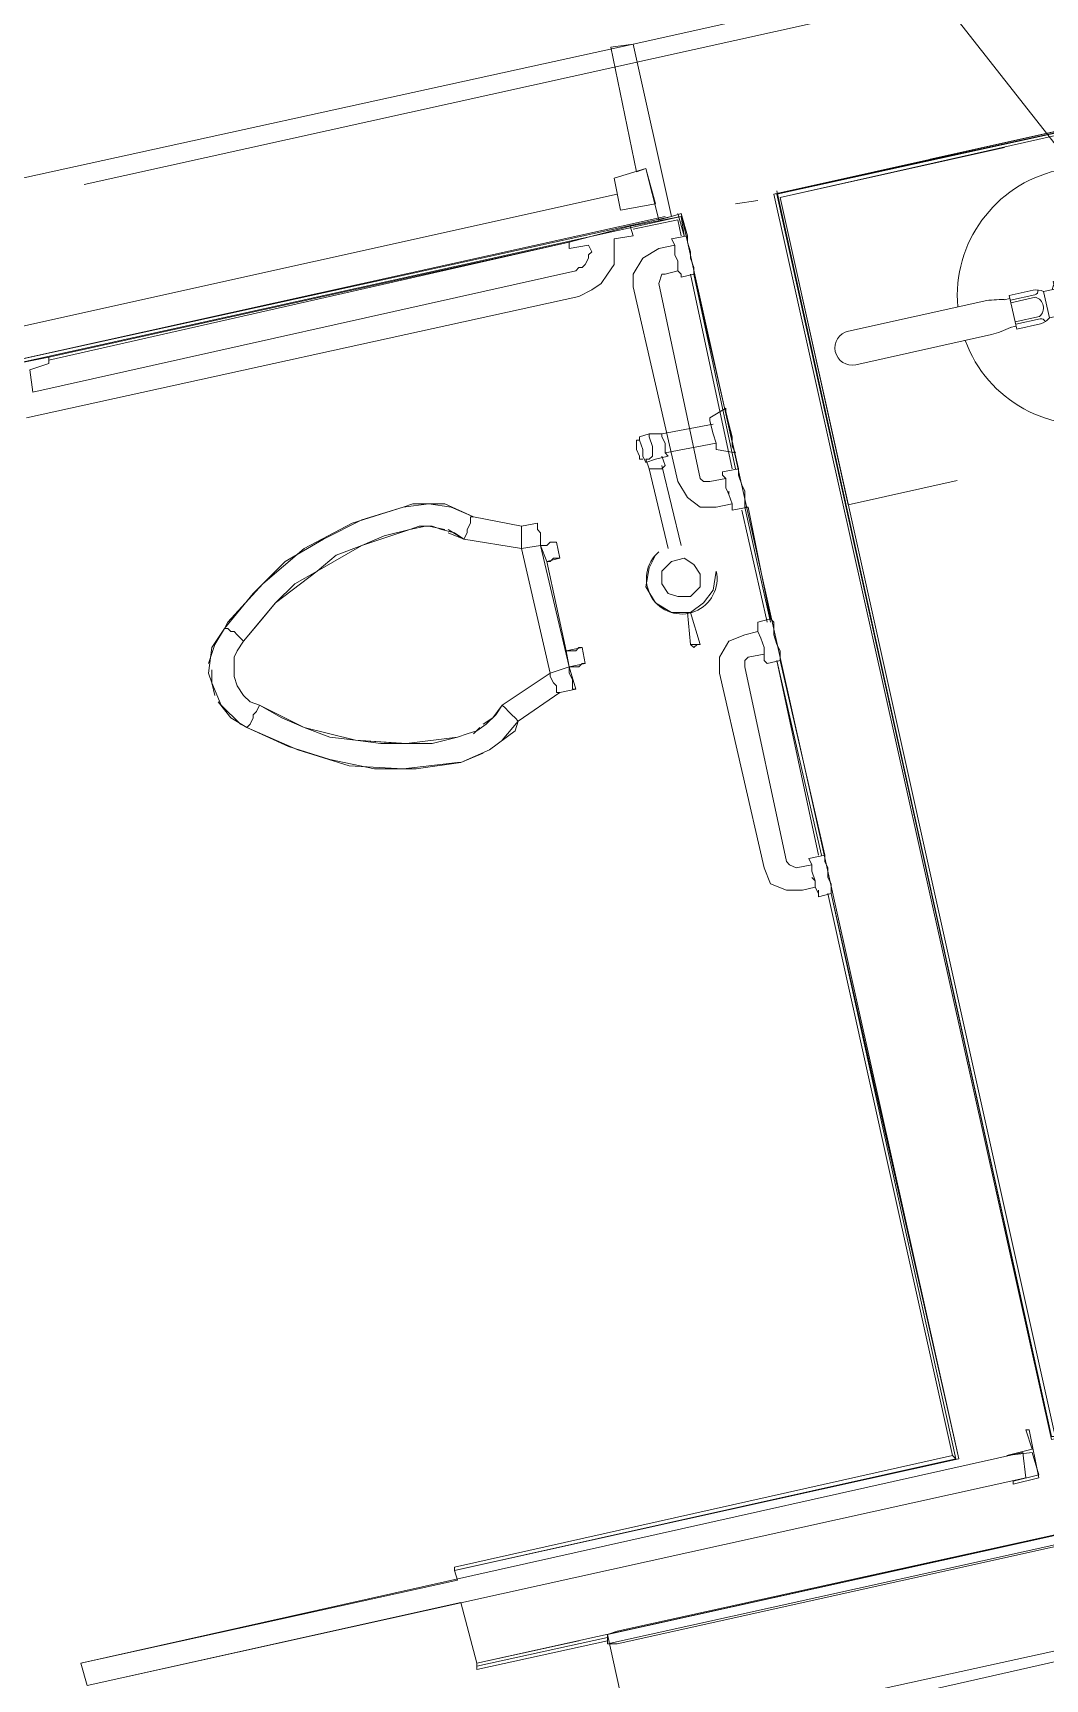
# Model space of a CAD drawing. Header units: inches. Extents: x 0.9 to 36.3, y 0.7 to 23.3.
# Drawn here: x 24.951 to 25.479, y 13.366 to 14.225 of the extents above; entities that cross this region are included whole.
import ezdxf

# ---------------------------------------------------------------- set-up
doc = ezdxf.new("R2010")
doc.units = ezdxf.units.IN
doc.linetypes.add('ACAD_ISO02W100', pattern=[15, 12, -3])
doc.layers.get('0').update_dxf_attribs({"color": 1})
for name, color, linetype, lineweight, true_color in [('Blocks', 7, 'Continuous', 5, 0x9a9c7f), ('Boarder for name', 7, 'Continuous', 5, 0x777777), ('PDF_Geometry', 7, 'Continuous', 9, 0x777777)]:
    doc.layers.add(name, color=color, linetype=linetype, lineweight=lineweight, true_color=true_color)
doc.layers.add('Fire Extinguisher', color=12, linetype='Continuous', lineweight=15)

# ---------------------------------------------------------------- blocks, each defined once
blk = doc.blocks.new('Fire Extinguisher_top_dwgmodels.com')
at = {"color": 0}
for p, q in [((-111.65, 8), (-46.96, 8)), ((-34.87, 8), (-34.87, -8)), ((-34.87, 8), (-23.48, 8)), ((-13.51, -10), (-13.51, 10)), ((-13.51, 10), (70.6, 8.86)), ((10.31, 9.68), (10.31, 11.5)), ((10.66, 9.67), (10.66, 11.5)), ((-34.94, 6.6), (-37.6, 6.6)), ((-34.87, 4.55), (-23.19, 4.55)), ((-34.75, 5.68), (-23.19, 5.68)), ((-18.87, 6.28), (-18.87, -6.28)), ((-18.87, 6.28), (-13.51, 6.28)), ((74.98, 7.47), (102.49, 7.47)), ((76.72, 5.87), (102.49, 5.87)), ((78.49, 0.86), (78.49, -0.86)), ((102.49, 7.47), (102.49, -7.47)), ((-34.94, -6.6), (-37.6, -6.6)), ((-34.87, -4.55), (-23.19, -4.55)), ((-34.75, -5.68), (-23.19, -5.68)), ((-18.87, -6.28), (-13.51, -6.28)), ((74.98, -7.47), (102.49, -7.47)), ((76.72, -5.87), (102.49, -5.87)), ((-111.65, -8), (-46.96, -8)), ((-34.87, -8), (-23.48, -8)), ((-13.51, -10), (70.6, -8.86)), ((-6, -9.9), (-6, -28.4)), ((6, -9.73), (6, -28.4)), ((10.31, -9.69), (10.31, -9.68)), ((10.66, -9.93), (10.66, -9.67)), ((10.78, -10.15), (10.98, -9.86)), ((10.91, -10.42), (38.51, -10.42)), ((10.91, -11.22), (38.51, -11.22)), ((-8, -38), (-8, -28.4)), ((8, -28.4), (-8, -28.4)), ((8, -38), (8, -28.4)), ((-8, -36.1), (8, -36.1)), ((8, -38), (-8, -38))]:
    blk.add_line(p, q, dxfattribs=at)
blk.add_circle((0, 0), 8, dxfattribs=at)
for centre, radius, start, end in [((0, 0), 60, 8.63634, 172.33774), ((0, 0), 16, 37.06115, 141.38095), ((-111.65, 0), 8, 90, 270), ((-48.91, -37.02), 45.07, 75.45516, 87.51639), ((-23.63, 0.55), 7.45, 50.21268, 88.81165), ((0, 0), 16, 147.62977, 156.90324), ((10.49, 11.46), 0.177, 14.08515, 165.91485), ((70.49, 0.86), 8, 0, 89.22105), ((-23.25, 7.65), 1.98, 271.9881, 358.95264), ((-25.55, 0), 5.13, 297.45336, 62.54664), ((-48.91, 37.02), 45.07, 272.48361, 284.54484), ((-23.63, -0.55), 7.45, 271.18835, 309.78732), ((-23.25, -7.65), 1.98, 1.04736, 88.0119), ((0, 0), 16, 203.09676, 212.37023), ((70.49, -0.86), 8, 270.77895, 0), ((0, 0), 60, 187.66226, 351.36366), ((0, 0), 16, 218.61905, 247.97569), ((-11.23, -9.92), 0.819, 184.1848, 357.37311), ((0, 0), 16, 292.02431, 310.05582), ((10.49, -11.01), 1.25, 101.81013, 350.17322), ((10.49, -11.01), 0.907, 90, 346.38439), ((10.21, -9.68), 0.107, 282.29411, 2.93082), ((10.44, -9.88), 0.229, 277.22721, 346.97369), ((11.11, -10.82), 0.447, 116.56505, 243.43495), ((0, 0), 16, 312.00128, 315.45352), ((10.49, -11.01), 0.907, 40.29761, 70.77738), ((10.49, -11.01), 1.25, 27.96289, 66.6982), ((0, 0), 16, 319.34614, 322.93885), ((38.31, -10.82), 0.447, 296.56505, 63.43495)]:
    blk.add_arc(centre, radius, start, end, dxfattribs=at)

msp = doc.modelspace()

# ---------------------------------------------------------------- linework, layer by layer
at = {"layer": 'Blocks', "linetype": 'ByBlock'}
msp.add_lwpolyline([(25.32564, 13.34612), (25.53896, 13.39279), (25.54063, 13.39279), (25.54396, 13.39279), (25.54563, 13.39112), (25.54896, 13.38946), (25.55063, 13.38779), (25.55063, 13.38446), (25.58229, 13.24279)], dxfattribs=at)
msp.add_lwpolyline([(25.54563, 13.37779), (25.54063, 13.38446), (25.53229, 13.38612), (25.33397, 13.34112), (25.3273, 13.33612), (25.32564, 13.32946), (25.35397, 13.1978), (25.35897, 13.19113), (25.3673, 13.19113), (25.56563, 13.23446), (25.57229, 13.23946), (25.57396, 13.24779)], close=True, dxfattribs=at)
at = {"layer": 'Boarder for name', "linetype": 'ByBlock'}
msp.add_lwpolyline([(25.60334, 14.01567), (25.43168, 14.234)], dxfattribs=at)
at = {"layer": 'Fire Extinguisher', "linetype": 'ACAD_ISO02W100', "ltscale": 0.01}
msp.add_lwpolyline([(25.34064, 14.13942), (25.61234, 14.19968), (25.64791, 14.03931), (25.3762, 13.97905)], close=True, dxfattribs=at)
at = {"layer": 'PDF_Geometry', "linetype": 'ByBlock'}
for points in [[(25.17398, 13.40612), (25.18231, 13.37446), (25.46896, 13.43779), (25.86061, 13.52445), (26.05894, 12.63782), (26.01727, 12.62949), (26.02894, 12.58115), (26.06894, 12.58949), (26.17893, 12.09617), (26.22727, 12.10617), (26.11727, 12.60115), (26.51392, 12.68948), (26.73225, 11.70452), (26.78558, 11.71619), (26.56059, 12.72448), (26.40226, 13.43445), (26.76391, 13.51445), (26.74891, 13.58445), (26.38726, 13.50278), (26.20393, 14.33442)], [(26.38226, 13.25446), (26.49892, 12.73615), (26.1056, 12.64949), (25.89895, 13.58445), (25.85061, 13.57278), (25.4823, 13.49112), (25.3373, 14.14109), (25.70395, 14.22275), (25.68395, 14.31275), (25.26397, 14.21942), (25.28397, 14.12943), (25.28897, 14.13109), (25.43397, 13.48112), (25.17064, 13.42279), (25.17231, 13.41779)], [(24.97732, 14.14609), (25.46563, 14.25442)], [(25.28064, 14.12943), (24.91899, 14.04943), (25.28397, 14.12943), (25.26397, 14.21942), (24.89899, 14.13942), (24.91899, 14.04943), (24.93065, 13.99443)], [(25.28397, 14.12943), (25.2773, 14.12776), (25.27064, 14.15442), (25.26564, 14.15276), (25.25231, 14.21775), (25.26397, 14.21942)], [(25.41897, 14.15942), (25.70395, 14.22275), (25.70395, 14.22109), (25.3373, 14.14109), (25.4823, 13.49112)], [(25.89728, 13.58611), (25.48396, 13.49445), (25.48396, 13.49278), (25.4823, 13.49278), (25.33897, 14.14109), (25.70395, 14.22109), (25.34064, 14.13942), (25.48396, 13.49445), (25.48396, 13.49278), (25.4823, 13.49278), (25.33897, 14.14276)], [(24.94065, 14.07109), (25.25564, 14.14109)], [(25.3173, 14.13609), (25.32897, 14.13776)], [(24.92565, 14.04943), (24.91899, 14.04776), (25.28897, 14.12943), (25.29064, 14.11943), (25.2873, 14.13109)], [(24.92565, 14.04943), (24.95898, 14.05609), (24.95898, 14.05276), (24.94898, 14.04943), (24.95065, 14.03776), (25.23397, 14.10109), (25.23564, 14.10276), (25.23731, 14.10276), (25.23897, 14.10443), (25.24064, 14.10776), (25.24064, 14.10943), (25.24231, 14.11109), (25.24064, 14.11443), (25.23064, 14.11276), (25.23064, 14.11609), (25.26231, 14.12443), (25.26397, 14.11943), (25.25397, 14.11776), (25.25397, 14.11609), (25.25397, 14.11109), (25.25397, 14.10443), (25.25064, 14.09943), (25.24731, 14.09443), (25.24231, 14.09109), (25.23564, 14.08776), (24.94732, 14.02443)], [(25.28897, 14.12943), (25.26231, 14.12443)], [(25.26397, 14.12276), (25.2873, 14.12776), (25.28897, 14.11943)], [(25.28897, 14.13109), (25.2923, 14.11943), (25.28397, 14.11776)], [(24.95898, 14.05609), (25.23064, 14.11609), (24.95898, 14.05443)], [(25.31564, 13.97943), (25.3073, 13.97776), (25.29897, 13.97776), (25.2923, 13.98276), (25.2873, 13.9911), (25.26397, 14.09276), (25.26397, 14.09943), (25.26897, 14.10776), (25.2773, 14.11276), (25.28564, 14.11443), (25.28397, 14.11776), (25.28564, 14.11443), (25.28564, 14.10943), (25.2873, 14.10609), (25.2873, 14.10109), (25.28897, 14.09943), (25.28897, 14.09776), (25.29564, 14.09943), (25.31897, 13.99776), (25.31064, 13.9961)], [(25.2923, 14.11943), (25.2923, 14.11609), (25.29397, 14.11109), (25.29397, 14.10776), (25.29564, 14.10276), (25.29564, 14.10109), (25.29564, 14.09943)], [(25.3123, 13.99276), (25.30397, 13.9911), (25.30064, 13.9911), (25.29897, 13.99276), (25.2773, 14.09443), (25.27897, 14.09943), (25.28064, 14.09943), (25.2873, 14.10109), (25.28897, 14.09943), (25.28897, 14.09776)], [(25.29397, 14.09943), (25.31564, 13.99776)], [(25.30564, 14.0211), (25.27897, 14.0161), (25.2723, 14.0161), (25.26731, 14.01443), (25.26731, 14.01276), (25.26564, 14.01276)], [(25.28064, 14.0061), (25.3073, 14.0111), (25.3073, 14.00776), (25.3073, 14.0111), (25.30564, 14.0161), (25.30397, 14.02276), (25.30397, 14.02443), (25.3123, 14.02943)], [(25.30397, 14.02443), (25.30397, 14.02276)], [(25.26731, 14.01443), (25.26731, 14.01276), (25.26897, 14.00776), (25.26897, 14.00443), (25.27064, 14.0011), (25.27564, 14.00276), (25.2823, 14.00443), (25.28064, 14.0061), (25.28064, 14.0111), (25.27897, 14.01443), (25.27897, 14.0161)], [(25.27397, 14.00443), (25.27397, 14.00943), (25.2723, 14.01443), (25.2723, 14.0161)], [(25.2723, 13.99776), (25.27397, 13.99776), (25.27897, 13.99776), (25.28064, 13.99943), (25.27897, 14.00443)], [(25.3073, 14.00776), (25.3173, 14.0061)], [(25.26731, 14.00276), (25.26897, 14.00276)], [(25.27064, 14.00276), (25.2723, 13.99776), (25.2823, 13.9561)], [(25.28897, 13.95777), (25.27897, 13.99943)], [(25.31064, 13.99443), (25.31064, 13.9961), (25.31064, 13.99443), (25.3123, 13.99276), (25.3123, 13.98776), (25.31397, 13.98443), (25.31564, 13.97943), (25.31564, 13.9761), (25.32397, 13.97776), (25.33564, 13.91943), (25.32897, 13.91777)], [(25.31897, 13.99776), (25.31897, 13.9961), (25.31897, 13.99443), (25.32064, 13.98943), (25.3223, 13.9861), (25.3223, 13.9811), (25.3223, 13.97776), (25.32397, 13.97776)], [(25.21564, 13.9611), (25.21564, 13.95777), (25.21564, 13.9611), (25.21564, 13.96443), (25.21397, 13.9661), (25.21397, 13.96776), (25.21397, 13.96943), (25.20564, 13.96776), (25.18064, 13.97276), (25.16564, 13.97943), (25.14898, 13.97943), (25.14398, 13.97776), (25.11731, 13.96943), (25.09231, 13.9561), (25.07065, 13.93777), (25.05231, 13.91777), (25.05065, 13.91443), (25.04398, 13.90443), (25.04231, 13.8911), (25.04398, 13.8861), (25.04898, 13.87444), (25.05898, 13.86444), (25.06231, 13.86277), (25.08898, 13.8511), (25.11564, 13.84277), (25.14398, 13.8411), (25.17231, 13.84444), (25.17398, 13.84444), (25.18898, 13.8511), (25.20231, 13.8611), (25.20397, 13.8661), (25.22564, 13.8811), (25.23397, 13.88277), (25.23231, 13.88277), (25.23231, 13.88444), (25.23231, 13.8861), (25.23231, 13.88777), (25.23064, 13.8911), (25.23064, 13.89443), (25.23897, 13.8961), (25.23731, 13.8961), (25.23564, 13.89443), (25.23397, 13.89443), (25.23231, 13.89443), (25.23064, 13.89443), (25.22897, 13.90277), (25.21897, 13.94943), (25.21564, 13.95777), (25.20564, 13.9561), (25.22064, 13.8911), (25.23064, 13.89443), (25.21564, 13.95777), (25.21897, 13.95777), (25.22064, 13.95943), (25.22231, 13.95943), (25.22397, 13.95943), (25.22564, 13.9511), (25.22397, 13.95943)], [(25.18064, 13.97276), (25.16898, 13.97776), (25.15731, 13.97943), (25.14398, 13.97776), (25.12231, 13.9711), (25.10231, 13.9611), (25.08231, 13.94943), (25.06565, 13.93277), (25.05065, 13.91443), (25.05231, 13.91443), (25.05398, 13.91277), (25.05565, 13.91277), (25.05731, 13.9111), (25.05898, 13.90943), (25.06065, 13.90777)], [(25.31397, 13.98443), (25.31397, 13.9861)], [(25.20564, 13.96776), (25.18064, 13.97276), (25.17898, 13.97276), (25.17898, 13.9711), (25.17898, 13.96943), (25.17731, 13.9661), (25.17731, 13.96443), (25.17564, 13.9611), (25.17064, 13.96443), (25.16398, 13.9661), (25.15898, 13.96776), (25.15231, 13.96776), (25.14731, 13.9661), (25.13398, 13.96277), (25.12231, 13.95777), (25.10898, 13.95277), (25.09898, 13.94443), (25.08731, 13.93777), (25.07731, 13.92777), (25.06898, 13.91777), (25.06065, 13.90777), (25.05731, 13.90277), (25.05565, 13.89943), (25.05565, 13.89443), (25.05565, 13.88943), (25.05731, 13.88444), (25.06065, 13.87944), (25.06398, 13.8761), (25.06898, 13.87444), (25.09231, 13.86277), (25.11898, 13.8561), (25.14398, 13.85444), (25.11898, 13.8561), (25.09231, 13.86277), (25.06898, 13.87444), (25.08065, 13.86777), (25.09231, 13.86277), (25.10565, 13.85777), (25.11898, 13.8561), (25.13231, 13.85444), (25.14564, 13.85444), (25.15898, 13.85444), (25.17231, 13.85777), (25.14564, 13.85444), (25.17231, 13.85777), (25.17731, 13.85944), (25.17231, 13.85777), (25.14564, 13.85444), (25.11898, 13.8561), (25.09231, 13.86277), (25.06898, 13.87444), (25.06398, 13.8761), (25.06065, 13.87944), (25.05731, 13.88444), (25.05565, 13.88943), (25.05565, 13.89443), (25.05565, 13.89943), (25.05731, 13.90277), (25.06065, 13.90777), (25.07731, 13.92777), (25.09898, 13.94443), (25.12231, 13.95777), (25.14731, 13.9661), (25.15564, 13.96776), (25.14731, 13.9661), (25.12231, 13.95777), (25.09898, 13.94443), (25.07731, 13.92777), (25.06065, 13.90777), (25.07731, 13.92777), (25.09898, 13.94443), (25.12231, 13.95777), (25.14731, 13.9661), (25.15564, 13.96776)], [(25.31564, 13.97776), (25.31564, 13.9761)], [(25.32064, 13.9761), (25.33397, 13.91777)], [(25.15731, 13.96776), (25.16564, 13.9661)], [(25.20397, 13.8661), (25.22564, 13.8811), (25.22397, 13.8811), (25.22397, 13.88444), (25.22231, 13.8861), (25.22064, 13.88943), (25.22064, 13.8911), (25.19564, 13.87444), (25.19064, 13.86777), (25.18564, 13.86444), (25.19064, 13.86777), (25.19564, 13.87444), (25.22064, 13.8911), (25.20564, 13.9561), (25.17564, 13.9611), (25.16731, 13.9661)], [(25.17564, 13.9611), (25.16731, 13.96443), (25.17564, 13.9611), (25.20564, 13.9561)], [(25.21397, 13.96943), (25.20564, 13.96776), (25.20564, 13.9661), (25.20564, 13.96443), (25.20564, 13.96277), (25.20564, 13.95943), (25.20564, 13.9561), (25.21564, 13.95777)], [(25.27564, 13.95277), (25.2723, 13.9461), (25.27064, 13.9361), (25.27564, 13.92777), (25.28397, 13.92277), (25.2923, 13.92277), (25.29397, 13.9061), (25.29564, 13.90443)], [(25.2923, 13.92277), (25.2923, 13.92277)], [(25.2923, 13.92277), (25.29397, 13.92277), (25.2923, 13.92277)], [(25.29397, 13.92277), (25.29397, 13.92277)], [(25.29397, 13.92277), (25.29397, 13.92277)], [(25.33564, 13.91943), (25.3373, 13.91777), (25.3373, 13.91443), (25.3373, 13.9111), (25.33897, 13.9061), (25.34064, 13.90277), (25.34064, 13.89943), (25.34064, 13.89777)], [(25.05065, 13.91443), (25.04565, 13.9061), (25.04231, 13.8961)], [(25.35897, 13.77944), (25.3523, 13.77777), (25.34397, 13.77777), (25.33564, 13.78111), (25.3323, 13.78944), (25.30897, 13.8911), (25.30897, 13.89943), (25.31397, 13.90777), (25.3223, 13.9111), (25.32897, 13.91277), (25.32897, 13.9161), (25.32897, 13.91777), (25.32897, 13.9161), (25.32897, 13.91277), (25.33064, 13.90943), (25.3323, 13.90443), (25.3323, 13.9011), (25.3323, 13.89777), (25.33397, 13.8961), (25.34064, 13.89777), (25.36397, 13.79611), (25.35563, 13.79444), (25.3573, 13.79111), (25.3573, 13.78777), (25.35897, 13.78277), (25.35897, 13.77944), (25.36063, 13.77611), (25.36063, 13.77444), (25.36063, 13.77611), (25.36063, 13.77777)], [(25.29897, 13.9061), (25.29897, 13.9061)], [(25.3573, 13.79111), (25.34897, 13.78944), (25.34564, 13.79111), (25.34397, 13.79277), (25.3223, 13.89443), (25.3223, 13.89777), (25.32397, 13.89943), (25.3323, 13.9011), (25.3323, 13.89777), (25.33397, 13.8961)], [(25.04398, 13.89277), (25.04398, 13.8861), (25.04565, 13.87944)], [(25.22064, 13.8911), (25.23064, 13.89443), (25.23397, 13.88277), (25.22564, 13.8811)], [(25.33897, 13.89777), (25.36063, 13.79611)], [(25.04731, 13.8761), (25.05398, 13.86777), (25.06231, 13.86277), (25.06398, 13.86444), (25.06565, 13.86777), (25.06565, 13.86944), (25.06731, 13.8711), (25.06898, 13.87444)], [(25.17231, 13.85777), (25.17731, 13.85944), (25.18231, 13.8611), (25.18731, 13.86444), (25.19231, 13.86944), (25.19564, 13.87444), (25.19731, 13.87277), (25.19897, 13.8711), (25.20064, 13.86944), (25.20231, 13.86777), (25.20397, 13.8661), (25.19564, 13.8561)], [(25.18564, 13.84944), (25.17398, 13.84444), (25.15064, 13.8411), (25.12898, 13.8411), (25.10565, 13.8461), (25.08398, 13.85277), (25.06231, 13.86277)], [(25.36397, 13.79611), (25.36397, 13.79277), (25.36563, 13.78944), (25.36563, 13.78444), (25.3673, 13.78111), (25.3673, 13.77777), (25.3673, 13.77611)], [(25.35897, 13.78277), (25.3573, 13.78444)], [(25.41897, 13.47778), (25.17064, 13.42279), (25.17064, 13.42445), (25.43063, 13.48278), (25.4323, 13.48112), (25.43063, 13.48278), (25.36563, 13.77611)], [(25.36063, 13.77444), (25.3673, 13.77611), (25.43397, 13.48112)], [(25.88395, 13.42112), (25.86061, 13.52445), (25.86061, 13.51945), (25.86061, 13.52445), (25.86061, 13.51945), (25.86061, 13.52445), (25.88228, 13.42112), (25.86061, 13.52445), (25.25064, 13.38946), (25.30397, 13.14613), (25.25064, 13.38946), (25.25564, 13.39112), (25.85395, 13.52278), (25.46896, 13.43779)], [(25.17398, 13.40612), (24.97898, 13.36279), (25.46896, 13.47112), (25.4673, 13.48445), (24.97565, 13.37446), (24.97898, 13.36279), (24.97565, 13.37446), (25.17231, 13.41779)], [(25.17064, 13.42279), (25.4323, 13.48112), (25.17064, 13.42279)], [(25.17064, 13.42279), (25.17064, 13.42279)], [(25.25064, 13.38612), (25.18231, 13.37112), (25.18231, 13.37279), (25.25064, 13.38779), (25.18231, 13.37279), (25.18231, 13.37446), (25.23564, 13.38612)], [(25.25064, 13.38946), (25.25064, 13.38446), (25.25064, 13.38946)], [(25.25564, 13.38446), (25.25064, 13.38446), (25.25564, 13.38446)]]:
    msp.add_lwpolyline(points, dxfattribs=at)
for points in [[(25.25731, 14.13276), (25.25397, 14.14942), (25.27064, 14.15442), (25.27564, 14.13609)], [(25.3173, 13.99776), (25.29564, 14.09943)], [(25.3123, 14.02943), (25.3123, 14.02776), (25.31397, 14.0211), (25.31564, 14.01443), (25.31564, 14.00943), (25.3173, 14.0061), (25.31564, 14.00943), (25.31564, 14.01443), (25.31397, 14.0211), (25.3123, 14.02776)], [(25.26564, 14.01276), (25.26564, 14.0111), (25.26564, 14.00776), (25.26731, 14.00443), (25.26731, 14.00276), (25.26731, 14.00443), (25.26564, 14.00776), (25.26564, 14.0111)], [(25.27397, 14.00443), (25.2723, 14.00276), (25.27064, 14.00276), (25.2723, 14.00276)], [(25.33564, 13.91777), (25.3223, 13.97776)], [(25.16564, 13.9661), (25.15731, 13.96776)], [(25.21897, 13.94943), (25.22564, 13.9511), (25.22397, 13.9511), (25.22231, 13.9511), (25.22064, 13.94943)], [(25.29897, 13.94277), (25.29564, 13.94777), (25.29064, 13.9511), (25.28397, 13.94943), (25.27897, 13.94443), (25.27897, 13.93777), (25.2823, 13.93277), (25.2873, 13.9311), (25.29397, 13.9311), (25.29897, 13.9361)], [(25.22897, 13.90277), (25.23064, 13.90277), (25.23231, 13.90277), (25.23397, 13.90277), (25.23564, 13.90443), (25.23731, 13.90443)], [(25.23731, 13.90443), (25.23897, 13.8961)], [(25.2973, 13.9061), (25.29897, 13.9061), (25.2973, 13.9061), (25.29564, 13.90443), (25.2973, 13.9061), (25.29897, 13.9061), (25.2973, 13.9061), (25.29397, 13.9061)], [(25.3623, 13.79611), (25.33897, 13.89777)], [(25.18064, 13.85944), (25.18398, 13.86277)], [(25.4323, 13.48112), (25.3673, 13.77611)], [(25.25564, 13.39112), (25.25064, 13.38946), (25.86061, 13.52445), (25.85395, 13.52278)], [(25.46896, 13.43779), (25.85395, 13.52278), (25.86061, 13.52445)], [(25.25564, 13.38446), (25.25064, 13.38446), (25.86061, 13.51945), (25.85561, 13.51778), (25.25564, 13.38446), (25.85561, 13.51778), (25.86061, 13.51945), (25.25064, 13.38446)], [(25.47563, 13.47279), (25.4623, 13.46945), (25.4623, 13.46779), (25.47563, 13.47112), (25.47063, 13.49612), (25.46896, 13.49612), (25.4723, 13.48612), (25.45896, 13.48278), (25.4723, 13.48445)], [(25.25064, 13.38446), (25.25064, 13.38946)], [(25.25064, 13.38446), (25.25064, 13.38946)]]:
    msp.add_lwpolyline(points, close=True, dxfattribs=at)
msp.add_lwpolyline([(25.29897, 13.9061), (25.29397, 13.92277), (25.30064, 13.92777), (25.30564, 13.93443), (25.3073, 13.94443, -1.767143), (25.2773, 13.95443)], format="xyb", dxfattribs=at)

# ---------------------------------------------------------------- block references
at = {"layer": 'Fire Extinguisher', "xscale": 0.001120411850034704, "yscale": 0.001120411850034704, "zscale": 0.001120411850034704, "rotation": 12.50434324457785}
msp.add_blockref('Fire Extinguisher_top_dwgmodels.com', (25.50035, 14.08794), dxfattribs=at)

doc.saveas('drawing.dxf')
